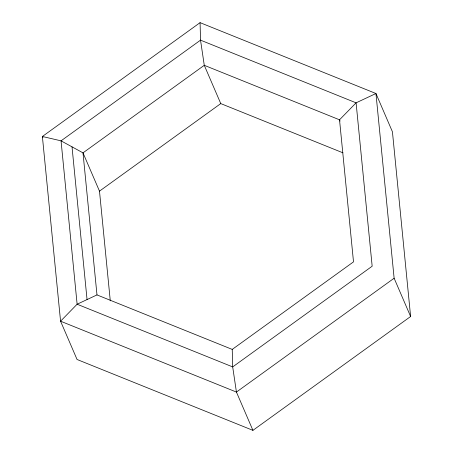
<?xml version="1.0" encoding="UTF-8"?>
<svg xmlns="http://www.w3.org/2000/svg" width="453" height="453" viewBox="0 0 453 453"><rect width="100%" height="100%" fill="white"/><g stroke="black" fill="none" stroke-linecap="round" stroke-linejoin="round"><path stroke-width="0.68" d="M200.079 22.65L42.384 136.489L60.566 321.2L77.05 359.484L252.921 430.35L410.616 316.511L392.434 131.8L375.95 93.516L200.079 22.65L200.526 40.153L204.275 65.306L220.764 103.59L342.949 152.825M110.283 300.843L99.49 191.138L220.764 103.59M252.921 430.35L236.432 392.066L232.689 366.907L232.236 349.41L353.51 261.862L339.529 119.807L356.092 102.837L375.95 93.516L394.127 278.227L410.616 316.511M394.127 278.227L236.432 392.066L60.566 321.2L77.123 304.223L96.982 294.909L232.236 349.41M340.09 121.11L339.529 119.807L204.275 65.306L83.001 152.854L96.982 294.909M99.49 191.138L83.001 152.854L61.047 140.843L42.384 136.489L42.944 137.786M72.021 146.851L87.05 299.569M200.526 40.153L61.047 140.843L77.123 304.223L232.689 366.907L372.168 266.217L356.092 102.837L200.526 40.153"/></g></svg>
